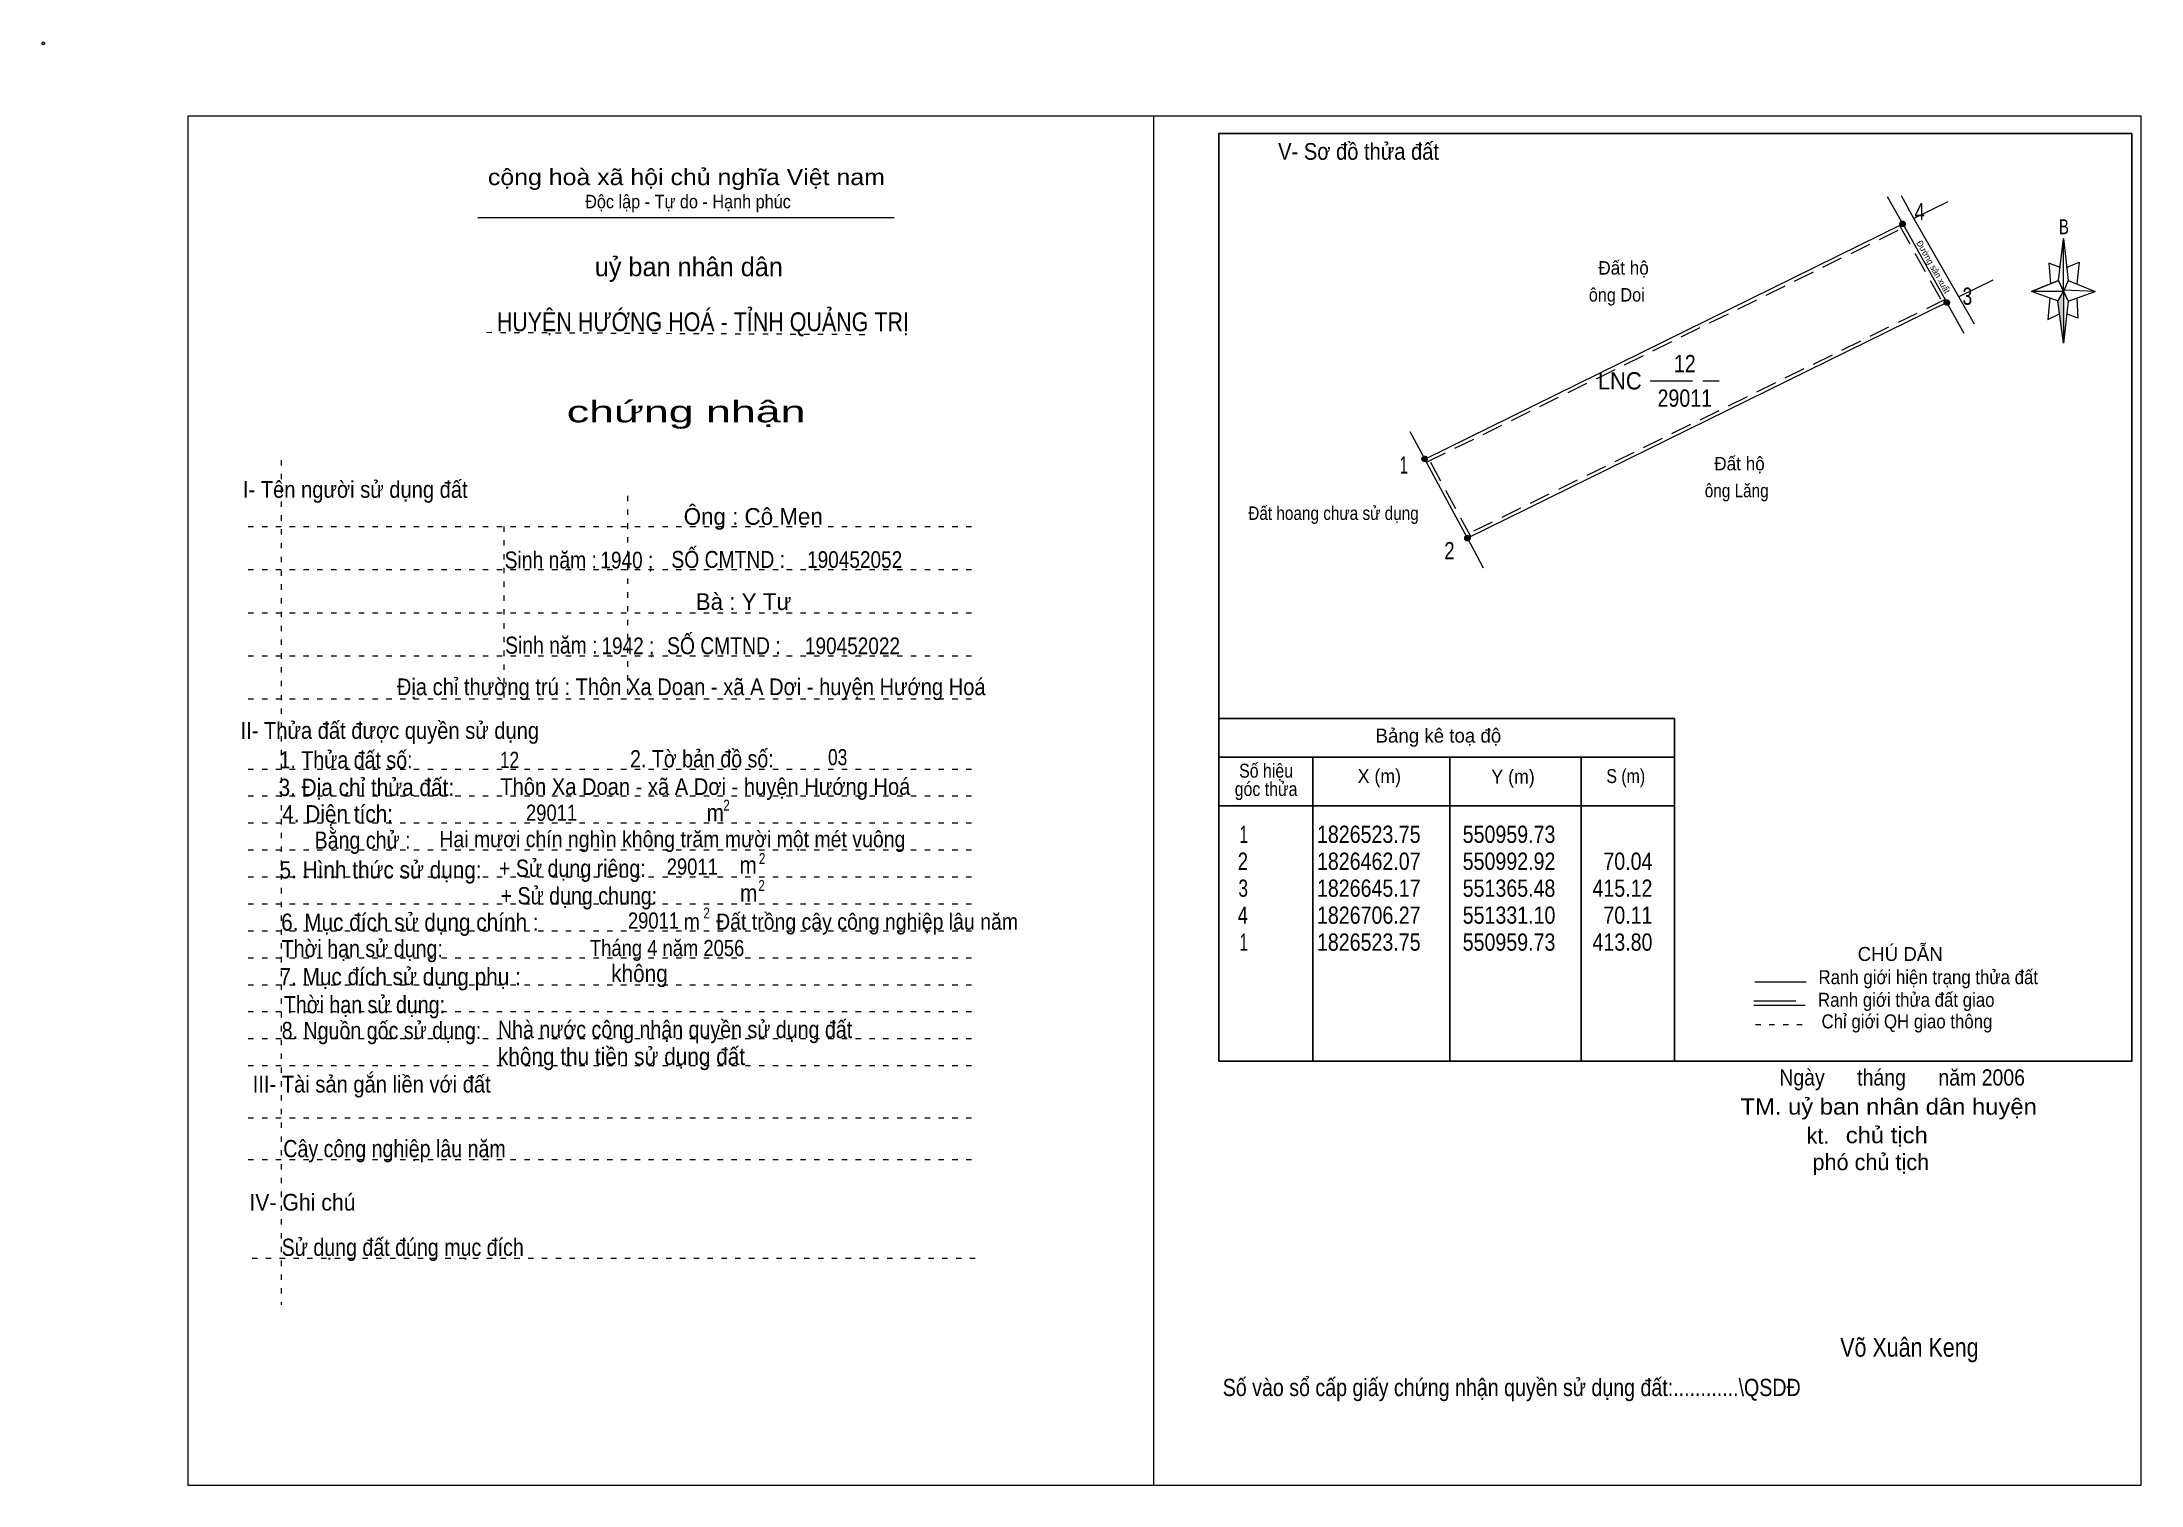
# Model space of a CAD drawing. Header units: centimetres. Extents: x -1.6 to 37.4, y -1.3 to 25.5.
import ezdxf
from ezdxf.enums import TextEntityAlignment as Align

# ---------------------------------------------------------------- set-up
doc = ezdxf.new("R2010")
doc.units = ezdxf.units.CM
doc.header["$LTSCALE"] = 0.13
for name, pattern in [('DOTTED', [1.5, 0.3, -1.2]), ('LONG_DASHED', [7.5, 6, -1.5]), ('MEDIUM_DASHED', [4.5, 3, -1.5])]:
    doc.linetypes.add(name, pattern=pattern)
for name, color, linetype, lineweight in [('1', 7, 'DOTTED', 13), ('10', 7, 'Continuous', 13), ('2', 7, 'Continuous', 25), ('3', 7, 'Continuous', 13), ('30', 7, 'Continuous', 13), ('32', 7, 'LONG_DASHED', 13), ('33', 7, 'LONG_DASHED', 13), ('35', 7, 'Continuous', 13)]:
    doc.layers.add(name, color=color, linetype=linetype, lineweight=lineweight)

msp = doc.modelspace()

# ---------------------------------------------------------------- hatches: boundary and pattern name
at = {"layer": '30'}
msp.add_hatch(color=256, dxfattribs=at).paths.add_polyline_path([(35.91, 20.87), (35.91, 19.91), (35.81, 20.69)])
at = {"layer": '32'}
for points in [[(32.9787, 22.1196, 1), (32.8787, 22.1196, 1)], [(33.7992, 20.6614, 1), (33.6992, 20.6614, 1)], [(24.1154, 17.7635, 1), (24.0154, 17.7635, 1)], [(24.9075, 16.2915, 1), (24.8075, 16.2915, 1)]]:
    msp.add_hatch(color=256, dxfattribs=at).paths.add_polyline_path(points)

# ---------------------------------------------------------------- linework, layer by layer
at = {"layer": '1', "linetype": 'Continuous'}
msp.add_line((6.51, 22.24), (14.23, 22.24), dxfattribs=at)
at = {"layer": '1'}
for p, q in [((6.67, 20.11), (13.82, 20.07)), ((2.86, 17.74), (2.86, 2.07)), ((9.28, 17.08), (9.28, 13.31)), ((2.25, 16.51), (15.75, 16.51)), ((6.99, 16.51), (6.99, 13.31)), ((2.25, 15.71), (15.75, 15.71)), ((2.25, 14.91), (15.75, 14.91)), ((2.25, 14.11), (15.75, 14.11)), ((2.25, 13.31), (15.75, 13.31)), ((2.25, 12.01), (15.75, 12.01)), ((2.25, 11.51), (15.75, 11.51)), ((2.25, 11.01), (15.75, 11.01)), ((2.25, 10.51), (15.75, 10.51)), ((2.25, 10.01), (15.75, 10.01)), ((2.25, 9.51), (15.75, 9.51)), ((2.25, 9.01), (15.75, 9.01)), ((2.25, 8.51), (15.75, 8.51)), ((2.25, 8.01), (15.75, 8.01)), ((2.25, 7.51), (15.75, 7.51)), ((2.25, 7.01), (15.75, 7.01)), ((2.25, 6.51), (15.75, 6.51)), ((2.25, 5.54), (15.75, 5.54)), ((2.25, 4.77), (15.75, 4.77)), ((2.32, 2.94), (15.82, 2.94))]:
    msp.add_line(p, q, dxfattribs=at)
at = {"layer": '10'}
for p, q in [((32.93, 22.12), (32.65, 22.62)), ((33.14, 22.22), (32.91, 22.64)), ((33.77, 22.53), (33.14, 22.22)), ((33.97, 20.77), (33.14, 22.22)), ((34.6, 21.08), (33.97, 20.77)), ((34.07, 20.09), (33.75, 20.66)), ((34.26, 20.26), (33.97, 20.77)), ((23.79, 18.27), (24.07, 17.76)), ((24.86, 16.29), (25.15, 15.74))]:
    msp.add_line(p, q, dxfattribs=at)
at = {"layer": '10', "linetype": 'MEDIUM_DASHED'}
for p, q in [((24.1, 17.7), (32.96, 22.06)), ((32.87, 22.09), (33.69, 20.63)), ((33.72, 20.72), (24.83, 16.35)), ((24.92, 16.32), (24.13, 17.79))]:
    msp.add_line(p, q, dxfattribs=at)
at = {"layer": '10'}
msp.add_lwpolyline([(24.86, 16.29), (24.07, 17.76), (32.93, 22.12), (33.75, 20.66)], close=True, dxfattribs=at)
msp.add_circle((-1.55, 25.47), 0.025, dxfattribs=at)
at = {"layer": '2'}
for p, q in [((20.25, 12.95), (28.7, 12.95)), ((28.7, 6.59), (28.7, 12.95)), ((20.25, 12.23), (28.7, 12.23)), ((21.99, 6.59), (21.99, 12.23)), ((24.53, 10.89), (24.53, 12.23)), ((26.97, 12.23), (26.97, 6.59)), ((20.25, 11.33), (28.7, 11.33))]:
    msp.add_line(p, q, dxfattribs=at)
msp.add_lwpolyline([(37.18, 23.8), (20.25, 23.8), (20.25, 6.59), (37.18, 6.59)], close=True, dxfattribs=at)
msp.add_lwpolyline([(24.53, 6.59), (24.53, 10.39), (24.53, 10.89)], dxfattribs=at)
at = {"layer": '3'}
msp.add_line((19.04, 24.12), (19.04, -1.27), dxfattribs=at)
for points in [[(19.04, 24.12), (1.13, 24.12), (1.13, -1.27), (19.04, -1.27)], [(19.04, -1.27), (37.35, -1.27), (37.35, 24.12), (19.04, 24.12)]]:
    msp.add_lwpolyline(points, dxfattribs=at)
at = {"layer": '30'}
for p, q in [((35.82, 21.07), (35.91, 21.85)), ((36, 21.07), (36.5, 20.87)), ((35.82, 20.69), (35.32, 20.87)), ((36, 20.69), (35.91, 19.91)), ((36.16, 20.75), (36.18, 20.37)), ((36.18, 20.37), (35.97, 20.45))]:
    msp.add_line(p, q, dxfattribs=at)
for points in [[(35.91, 21.85), (36, 21.07), (35.91, 20.87)], [(35.91, 20.87), (35.32, 20.87), (35.82, 21.07), (36, 20.69), (36.5, 20.87), (35.91, 20.89)], [(35.91, 20.87), (35.91, 19.91), (35.81, 20.69)]]:
    msp.add_lwpolyline(points, close=True, dxfattribs=at)
for points in [[(35.97, 21.31), (36.2, 21.41), (36.16, 21.01)], [(35.91, 20.87), (35.82, 21.07), (35.32, 20.87)], [(35.85, 21.31), (35.64, 21.39), (35.67, 21.01)], [(35.66, 20.75), (35.62, 20.35), (35.84, 20.45)], [(35.91, 20.87), (36, 20.69), (36.5, 20.87)]]:
    msp.add_lwpolyline(points, dxfattribs=at)
at = {"layer": '32'}
for centre in [(32.9287, 22.1196), (33.7492, 20.6614), (24.0654, 17.7635), (24.8575, 16.2915)]:
    msp.add_circle(centre, 0.05, dxfattribs=at)
at = {"layer": '33'}
msp.add_line((28.25, 19.21), (29.53, 19.21), dxfattribs=at)
at = {"layer": '35'}
for p, q in [((30.19, 8.06), (31.14, 8.06)), ((30.17, 7.63), (31.12, 7.63))]:
    msp.add_line(p, q, dxfattribs=at)
at = {"layer": '35', "linetype": 'LONG_DASHED'}
msp.add_line((30.17, 7.71), (31.12, 7.71), dxfattribs=at)
at = {"layer": '35', "linetype": 'DOTTED'}
msp.add_line((30.2, 7.27), (31.19, 7.27), dxfattribs=at)

# ---------------------------------------------------------------- texts
at = {"layer": '1'}
for s, height, width, p in [('V- Sơ đồ thửa đất', 0.31, 0.9, (22.84, 23.31)), ('cộng hoà xã hội chủ nghĩa Việt nam', 0.3, 1.15, (10.375, 22.84)), ('Độc lập - Tự do - Hạnh phúc', 0.25, 0.9, (10.405, 22.41)), ('chứng nhận', 0.4, 1.55, (10.37, 18.44)), ('I- Tên người sử dụng đất', 0.31, 0.9, (4.235, 17.04)), ('II- Thửa đất được quyền sử dụng', 0.31, 0.9, (4.875, 12.57)), ('III- Tài sản gắn liền với đất', 0.31, 0.9, (4.54, 6.01)), ('IV- Ghi chú', 0.31, 0.95, (3.255, 3.82))]:
    msp.add_text(s, height=height, dxfattribs=dict(at, width=width)).set_placement(p, align=Align.CENTER)
at = {"layer": '1', "width": 0.95}
msp.add_text('Đường sản xuất', height=0.1191, rotation=299.366, dxfattribs=at).set_placement((33.4465, 21.2942), align=Align.CENTER)
at = {"layer": '1'}
msp.add_text('uỷ ban nhân dân', height=0.35, dxfattribs=at).set_placement((10.42, 21.15), align=Align.CENTER)
at = {"layer": '10'}
for s, width, p in [('  Đất hộ', 0.95, (27.11, 21.18)), ('ông Doi', 0.9, (27.11, 20.68)), ('  Đất hộ', 0.95, (29.26, 17.55)), ('ông Lăng', 0.85, (29.26, 17.05))]:
    msp.add_text(s, height=0.25, dxfattribs=dict(at, width=width)).set_placement(p)
for s, height, p in [('Ông : Cô Men', 0.31, (11.615, 16.54)), ('Bà : Y Tư', 0.31, (11.435, 14.96)), ('kt.  ', 0.3, (31.47, 5.06)), ('phó chủ tịch ', 0.3, (32.395, 4.57))]:
    msp.add_text(s, height=height, dxfattribs=at).set_placement(p, align=Align.CENTER)
for s, height, width, p in [('Đất hoang chưa sử dụng ', 0.25, 0.85, (22.415, 16.63)), ('Sinh năm :', 0.3149, 0.85, (7.86, 15.73)), ('1940 ;', 0.31, 0.85, (9.27, 15.73)), ('SỐ CMTND :', 0.3149, 0.85, (11.15, 15.74)), ('190452052', 0.31, 0.85, (13.495, 15.74)), ('Sinh năm :', 0.3149, 0.85, (7.87, 14.15)), ('1942 ;', 0.31, 0.85, (9.29, 14.14)), ('SỐ CMTND :', 0.3149, 0.85, (11.07, 14.14)), ('190452022', 0.31, 0.85, (13.455, 14.14)), ('Địa chỉ thường trú : Thôn Xa Doan - xã A Dơi - huyện Hướng Hoá', 0.31, 0.9, (10.465, 13.38)), ('12', 0.3, 0.8, (7.095, 12.03)), ('03', 0.3, 0.8, (13.18, 12.08)), (' Thôn Xa Doan - xã A Dơi - huyện Hướng Hoá', 0.31, 0.9, (10.675, 11.53)), ('29011', 0.3, 0.85, (7.875, 11.05)), ('Hai mươi chín nghìn không trăm mười một mét vuông ', 0.3, 0.9, (10.165, 10.56)), ('29011', 0.3, 0.85, (10.485, 10.05)), ('29011', 0.3, 0.85, (9.765, 9.05)), ('m   Đất trồng cây công nghiệp lâu năm ', 0.3, 0.9, (13.475, 9.03)), ('Tháng 4 năm 2056 ', 0.3, 0.85, (10.065, 8.54)), ('Ngày      tháng      năm 2006', 0.3, 0.9, (32.92, 6.14)), ('TM. uỷ ban nhân dân huyện', 0.3, 1.1, (32.67, 5.6)), ('chủ tịch', 0.3, 1.1, (32.635, 5.07)), ('Võ Xuân Keng ', 0.35, 0.85, (33.11, 1.11))]:
    msp.add_text(s, height=height, dxfattribs=dict(at, width=width)).set_placement(p, align=Align.CENTER)
at = {"layer": '2'}
for s, height, width, p in [('HUYỆN HƯỚNG HOÁ - TỈNH QUẢNG TRỊ', 0.35, 0.85, (10.68, 20.13)), ('Số hiệu', 0.2591, 0.85, (21.125, 11.85)), ('3. Địa chỉ thửa đất:', 0.32, 0.9, (4.44, 11.51)), ('góc thửa', 0.2591, 0.85, (21.125, 11.51)), ('X (m)', 0.2591, 0.95, (23.225, 11.75)), ('Y (m)', 0.2591, 0.95, (25.705, 11.74)), ('S (m)', 0.2591, 0.85, (27.795, 11.75)), ('Số vào sổ cấp giấy chứng nhận quyền sử dụng đất:............\\QSDĐ', 0.32, 0.85, (25.68, 0.38))]:
    msp.add_text(s, height=height, dxfattribs=dict(at, width=width)).set_placement(p, align=Align.CENTER)
msp.add_text('Bảng kê toạ độ', height=0.2591, dxfattribs=at).set_placement((24.32, 12.5), align=Align.CENTER)
for s, height, width, p in [('1. Thửa đất số:', 0.32, 0.85, (2.83, 12.02)), ('2. Tờ bản đồ số:', 0.32, 0.85, (9.33, 12.04)), ('4. Diện tích:', 0.32, 0.9, (2.88, 11.02)), ('m', 0.32, 0.9, (10.75, 11.04)), ('2', 0.2, 0.8, (11.06, 11.24)), ('Bằng chử :', 0.32, 0.85, (3.48, 10.53)), ('5. Hình thức sử dụng:', 0.32, 0.9, (2.83, 9.98)), ('+ Sử dụng riêng:', 0.32, 0.85, (6.9, 10.01)), ('m', 0.32, 0.9, (11.36, 10.07)), ('2', 0.2, 0.8, (11.72, 10.25)), ('+ Sử dụng chung:', 0.32, 0.85, (6.93, 9.5)), ('m', 0.32, 0.9, (11.37, 9.55)), ('2', 0.2, 0.8, (11.71, 9.75)), ('6. Mục đích sử dụng chính : ', 0.32, 0.9, (2.86, 9.01)), ('2', 0.2, 0.8, (10.69, 9.24)), ('Thời hạn sử dụng: ', 0.32, 0.85, (2.87, 8.52)), ('7. Mục đích sử dụng phụ : ', 0.32, 0.9, (2.83, 8)), ('không', 0.32, 0.9, (8.98, 8.06)), ('Thời hạn sử dụng: ', 0.32, 0.85, (2.91, 7.48)), ('8. Nguồn gốc sử dụng: ', 0.32, 0.85, (2.87, 7)), ('Nhà nước công nhận quyền sử dụng đất ', 0.32, 0.85, (6.88, 7.02)), ('không thu tiền sử dụng đất', 0.32, 0.9, (6.88, 6.52)), ('Cây công nghiệp lâu năm', 0.32, 0.85, (2.9, 4.81)), ('Sử dụng đất đúng mục đích', 0.32, 0.85, (2.87, 2.98))]:
    msp.add_text(s, height=height, dxfattribs=dict(at, width=width)).set_placement(p)
at = {"layer": '30', "width": 0.75}
msp.add_text('B', height=0.2756, dxfattribs=at).set_placement((35.92, 21.93), align=Align.CENTER)
at = {"layer": '30'}
for s, width, p in [('1', 0.65, (20.79, 10.64)), ('1826523.75', 0.85, (23.99, 10.64)), ('550959.73', 0.85, (26.49, 10.64)), ('550959.73', 0.85, (26.49, 10.64)), ('2', 0.8, (20.79, 10.14)), ('1826462.07', 0.85, (23.99, 10.14)), ('550992.92', 0.85, (26.49, 10.14)), ('70.04', 0.85, (28.29, 10.14)), ('3', 0.75, (20.79, 9.64)), ('1826645.17', 0.85, (23.99, 9.64)), ('551365.48', 0.85, (26.49, 9.64)), ('415.12', 0.85, (28.29, 9.64)), ('4', 0.8, (20.79, 9.14)), ('1826706.27', 0.85, (23.99, 9.14)), ('551331.10', 0.85, (26.49, 9.14)), ('70.11', 0.85, (28.29, 9.14)), ('1', 0.65, (20.79, 8.64)), ('1826523.75', 0.85, (23.99, 8.64)), ('550959.73', 0.85, (26.49, 8.64)), ('413.80', 0.85, (28.29, 8.64))]:
    msp.add_text(s, height=0.32, dxfattribs=dict(at, width=width)).set_placement(p, align=Align.RIGHT)
at = {"layer": '32'}
for s, width, p in [('4', 0.8, (33.245, 22.19)), ('3', 0.75, (34.13, 20.62)), ('1', 0.65, (23.68, 17.49)), ('2', 0.8, (24.525, 15.9))]:
    msp.add_text(s, height=0.32, dxfattribs=dict(at, width=width)).set_placement(p, align=Align.CENTER)
at = {"layer": '33', "width": 0.85}
for s, p in [('12', (28.89, 19.37)), ('29011', (28.89, 18.73))]:
    msp.add_text(s, height=0.32, dxfattribs=at).set_placement(p, align=Align.CENTER)
at = {"layer": '33', "width": 0.95}
msp.add_text('LNC', height=0.32, dxfattribs=at).set_placement((28.09, 19.05), align=Align.RIGHT)
at = {"layer": '35'}
msp.add_text('CHÚ DẪN', height=0.2591, dxfattribs=at).set_placement((32.885, 8.45), align=Align.CENTER)
at = {"layer": '35', "width": 0.9}
for s, p in [('Ranh giới hiện trạng thửa đất', (33.405, 8.02)), ('Ranh giới thửa đất giao ', (33.04, 7.6)), ('Chỉ giới QH giao thông', (33.01, 7.2))]:
    msp.add_text(s, height=0.2591, dxfattribs=at).set_placement(p, align=Align.CENTER)

doc.saveas('drawing.dxf')
